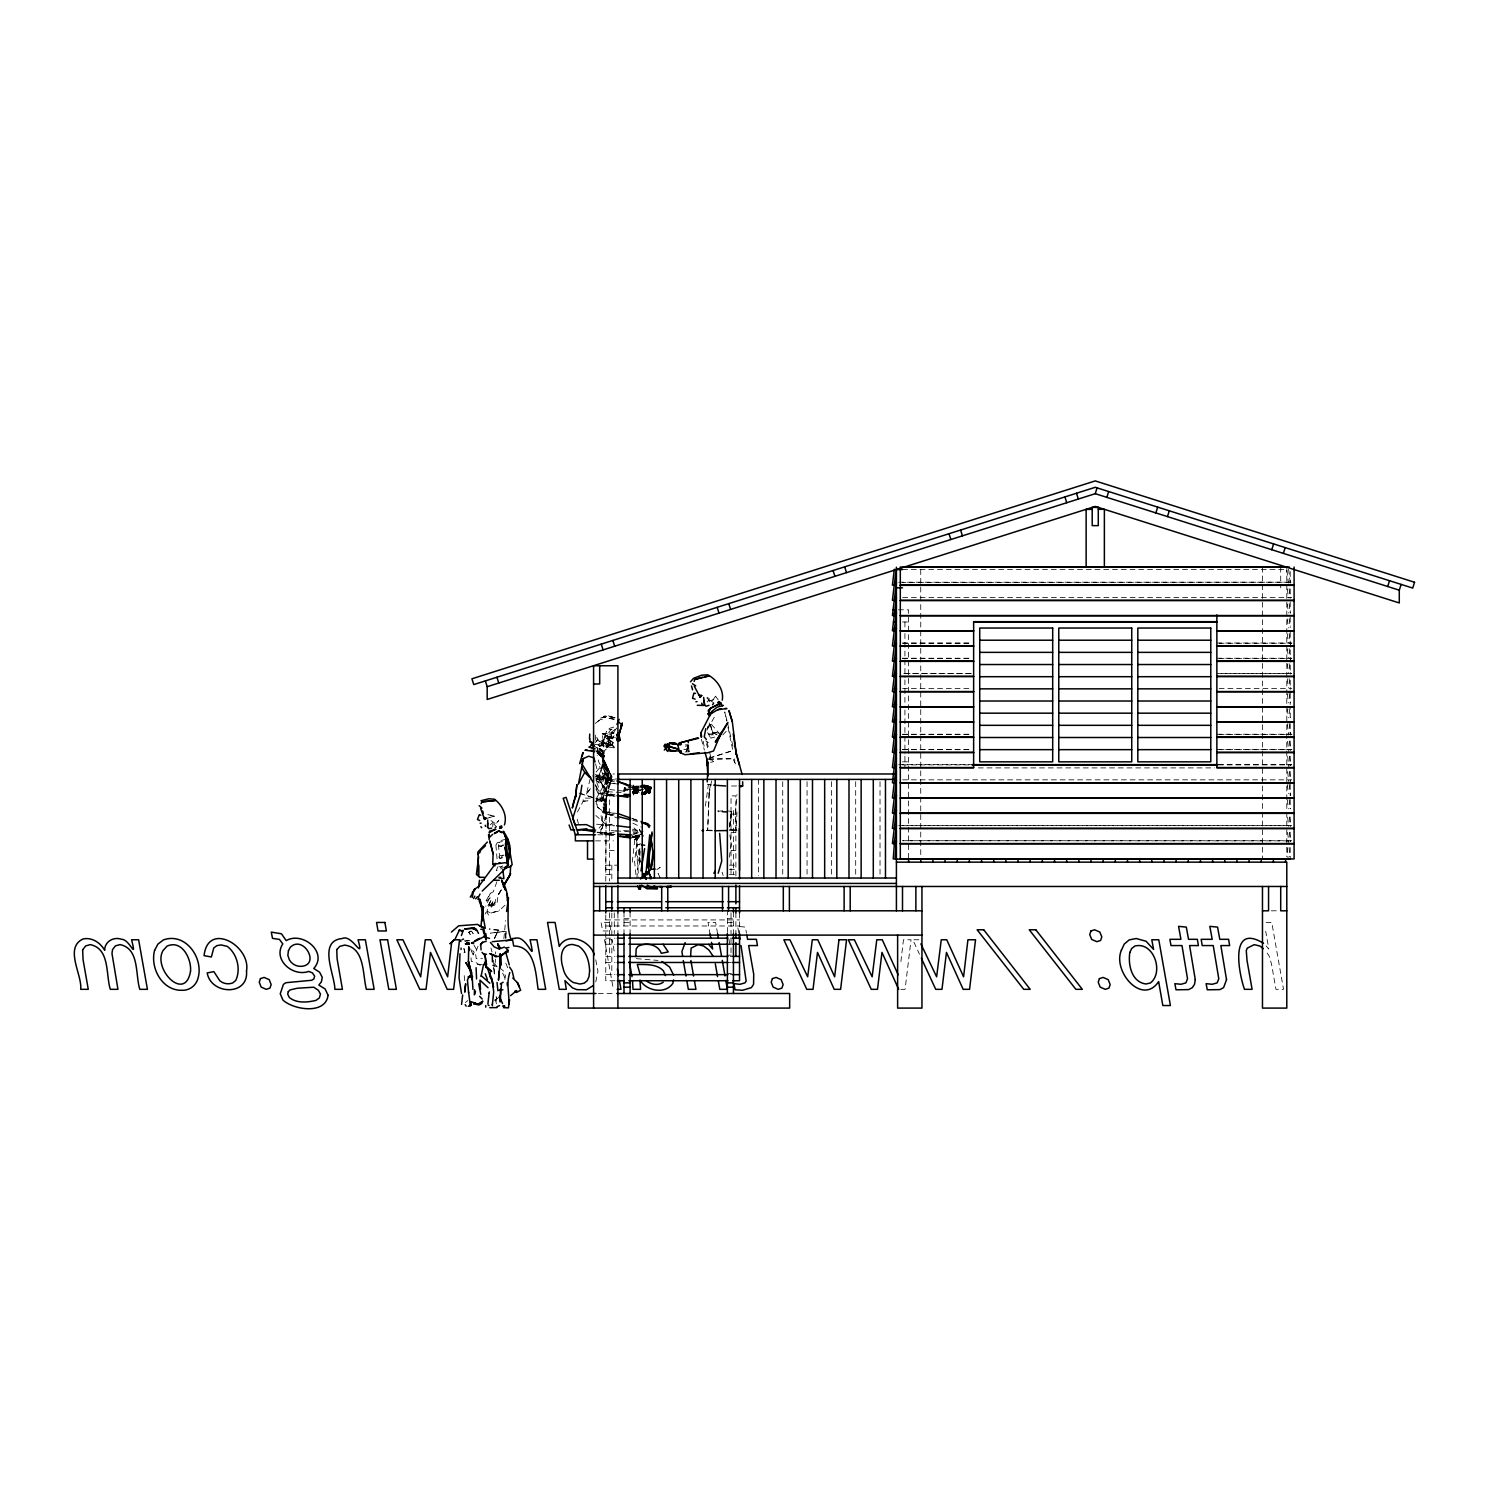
<?xml version="1.0" encoding="UTF-8"?>
<svg xmlns="http://www.w3.org/2000/svg" width="1489" height="1489" viewBox="0 0 1489 1489"><rect width="100%" height="100%" fill="white"/><g stroke="black" fill="none" stroke-linecap="round" stroke-linejoin="round"><path stroke-width="0.75" stroke-dasharray="5 3.75" d="M505.702 938.126L505.72 931.221L490.365 933.156L506.111 931.407L505.925 938.107M505.664 937.977L506.111 931.407M605.762 881.153L606.358 773.982L614.473 773.982M605.762 870.172L606.358 773.982M619.275 818.894L604.069 812.398L604.143 807.373L606.656 812.212L609.429 812.436L603.473 809.402L604.143 807.373L606.656 812.212L614.287 812.622M610.192 783.046L595.916 781.557L605.781 778.207L605.855 773.07L602.412 764.639L592.696 776.048M623.835 791.441L624.617 787.644L625.603 788.295M711.556 780.925L709.136 793.749L709.248 790.901L707.666 830.62L709.248 790.901L710.998 782.674M467.472 942.202L467.397 944.938L466.69 942.667M492.747 826.823L492.84 823.808M639.302 862.112L639.972 844.71L637.143 844.747L636.51 852.192L638.688 877.319M737.018 812.008L736.013 829.95L735.343 812.994L736.943 794.586M633.625 791.18L633.569 794.865L634.091 786.043L634.016 789.728L628.302 789.412M610.118 781.018L610.36 774.503L608.592 773.368L601.891 756.821L596.382 752.541L602.263 756.58L611.905 776.849L605.669 801.547L606.563 809.29L602.58 814.185L602.58 827.903L600.235 830.024L597.871 830.024M613.282 742.825L609.839 740.703L609.392 736.869L602.282 733.835L603.194 740.815L607.065 746.454L611.867 744.854L613.282 742.825L608.07 738.265L610.937 736.031L615.981 737.837M504.939 905.256L498.759 910.989L491.091 913.073L487.089 911.287L486.903 914.227L487.331 909.183M599.788 748.502L604.199 752.931L603.026 761.195L604.441 755.593L598.894 752.708L597.294 750.437L598.299 748.092L602.933 752.671L602.487 760.172L603.808 752.913L593.608 745.524M602.263 763.783L608.759 772.884L609.41 778.003L605.483 784.219L600.905 798.458L598.727 800.393L601.779 801.045L605.911 798.979L609.708 781.557L608.163 773.238L602.263 763.783L602.933 752.671M624.319 787.309L624.077 790.659L627.893 790.864M639.209 864.551L640.177 851.336M617.488 813.422L604.069 812.398L604.422 807.652L602.077 798.123L596.307 798.123L596.251 806.442L607.4 814.315M603.659 758.962L603.808 752.913L598.894 752.708L593.329 749.525M495.204 963.067L495.539 959.121M614.045 735.734L612.444 738.451L610.806 737.129L611.067 734.151L612.444 738.451L611.011 737.651L613.505 736.497L612.556 738.786L610.862 736.906L612.965 737.669L613.505 736.497L612.277 738.674M611.216 781.557L611.811 775.173M503.878 938.647L505.609 920.574M499.783 858.26L498.182 842.383L502.351 841.583M610.806 737.129L607.14 738.097L602.747 742.155L603.436 746.975L606.47 747.869L610.862 744.779L607.14 738.097L599.639 741.745L596.735 737.688L599.192 741.429L611.867 744.854L612.742 742.881M632.267 862.168L634.779 839.703L638.167 835.385L633.681 835.087M900.901 961.559L903.451 939.764L911.045 939.764L905.089 989.329L900.808 989.329M616.781 727.991L608.889 738.916L607.996 746.529L606.47 747.869L610.211 744.537L611.011 737.651L607.14 738.097L610.862 744.779M729.722 826.469L731.527 811.133L727.972 811.002M729.684 826.153L731.527 811.133L729.461 828.331M613.542 795.312L598.038 793.097L598.466 789.728M640.884 834.529L632.081 836.427L637.832 836.148L636.603 840.782L637.813 837.879L636.603 840.782L640.084 862.019M596.884 751.591L602.952 757.827L604.441 755.593L603.38 754.662L603.883 756.263L604.143 751.163L608.387 747.05L614.306 747.869M705.414 806.052L708.336 784.684L712.449 786.043M707.089 730.168L707.629 726.464M504.827 979.501L505.404 975.649L503.282 970.754L498.927 967.273L492.319 965.17M624.468 791.552L624.989 787.365L624.896 791.571M608.889 738.916L607.996 746.529L609.597 744.984M614.734 834.733L600.644 832.109L606.935 813.999L612.984 814.948M610.937 736.031L608.07 738.265L609.839 740.703L609.392 736.869M488.578 906.261L490.514 905.163L489.937 904.195L488.578 906.261L490.588 905.963L492.896 901.813L490.756 905.573L491.5 907.21L494.776 902.52L494.348 904.214L495.818 899.244M633.03 787.979L633.402 785.038L632.36 788.761M599.043 828.219L602.096 824.738L600.942 813.962L606.805 808.713L605.669 801.547L611.402 775.211L599.993 754.904M602.561 759.018L603.659 754.718L602.71 750.419M495.297 954.002L495.744 951.825M595.563 740.126L595.693 732.234M466.727 942.872L466.708 944.677L467.174 942.183M602.766 757.789L604.05 751.926L602.263 750.158L599.937 752.745L596.81 750.717M636.845 878.566L638.092 865.146M621.229 792.446L605.855 791.664C610.806 780.068 605.762 767.598 602.021 756.784M611.867 744.854L602.245 741.801L598.894 752.708L603.659 754.718L602.989 757.659L595.581 750.084M594.688 744.295L602.394 745.356L606.377 731.397L602.394 745.356L599.806 746.361L599.062 748.539M590.444 788.612L586.35 794.121L590.575 777.295M579.109 793.06L605.669 801.547L611.905 776.849L600.737 753.304L595.172 748.837M729.349 857.292L731.229 843.63L729.498 832.649M714.273 717.195L708.28 728.028M613.282 815.321L605.707 814.129L606.246 812.082L602.915 805.996L604.069 812.398M473.651 953.444L473.241 954.97L471.752 951.75M595.395 785.373L598.82 793.525L600.756 793.488L596.103 780.608L597.722 775.024L599.639 777.649L603.51 776.402L605.39 772.307L604.031 762.871L597.257 779.436L604.534 776.346L604.031 762.871L608.703 770.613L604.031 762.871M595.097 777.165L600.328 774.28L602.412 764.639L599.229 777.351L605.855 773.07L607.307 777.165M489.118 904.735L490.867 900.38M605.669 808.955L603.008 797.564L606.674 786.36M714.794 737.074L710.737 738.172L711.351 736.273L708.987 733.593M493.268 968.781L494.553 964.965M595.749 981.902L597.964 971.312L595.544 958.748M601.779 801.045L606.004 786.062L611.29 775.434L603.771 763.075L602.04 757.622L603.38 762.517L602.263 750.158L603.659 754.718L601.184 755.184L596.326 751.815M496.879 881.804L493.231 891.799L490.216 893.419L485.172 902.408L491.407 896.825L489.397 898.09L485.768 906.317M497.68 866.989L496.265 870.73L502.147 868.422M612.965 737.669L612.556 738.786L610.862 736.906M707.48 728.866L710.011 722.668L720.881 735.436M718.238 699.923L715.576 696.238L713.175 699.923L706.326 701.431M488.857 896.564L490.216 893.419M494.683 938.312L498.461 930.067L494.59 938.144M603.157 786.397L596.009 799.165M611.29 775.434L609.708 781.557L609.41 778.003L598.969 762.573L597.61 757.324M633.29 794.996L634.072 793.581M603.51 776.402L604.087 785.038L608.275 779.082L606.749 770.744M494.46 938.07L498.461 930.067L489.304 928.671M606.935 813.999L602.096 825.241L612.221 824.217M633.644 794.475L635.356 787.216L632.825 785.206M490.57 901.348L487.294 906.615L485.693 906.838M623.5 791.106L605.074 789.002L601.668 780.459L605.855 773.07L600.328 774.28M577.471 811.989L583.13 801.305L583.13 798.123L590.295 798.123M715.576 696.238L712.728 700.221L707.201 697.541M485.116 914.004L485.972 912.366M501.439 889.659L497.977 895.708L497.196 902.166L495.409 905.051L491.947 905.405L492.077 903.246L493.529 904.716L495.409 904.028M632.583 837.321L636.696 837.469L638.744 834.008M596.103 780.608L599.081 775.713L604.534 776.346M608.275 779.082L606.153 781.762L599.527 766.537M637.143 844.747L640.828 843.779M610.416 745.933L602.747 742.155L599.806 746.361L598.857 745.058M468.7 943.505L468.328 944.882L468.179 943.858M495.241 902.502L492.338 904.958L493.529 904.716M465.424 1002.506L467.788 1000.515M469.351 944.212L469.221 943.207M586.35 794.121L589.998 789.058M477.969 946.297L475.456 952.83L476.219 958.655L482.473 958.655M595.228 742.695L597.536 739.549M468.905 932.3L471.622 931.128L472.851 933.212L471.976 934.403L470.394 934.738L468.905 932.3L470.115 934.366L471.976 934.403M500.844 857.943L502.984 855.058M707.07 702.063L709.248 699.309M596.289 741.69L597.852 739.772M636.659 840.28L639.861 836.39M613.747 732.644L604.273 737.744L611.123 729.536L615.05 727.898M632.081 836.837L636.696 837.469L637.832 836.148M639.451 835.757L637.366 838.121L634.612 861.48L636.064 875.774M612.221 744.351L607.065 746.454L605.409 743.625L609.262 739.251M595.451 778.803L601.668 780.459L601.035 778.524L605.855 773.07M634.779 839.703L638.539 835.497L634.779 839.703L635.877 838.623M502.538 865.816L500.397 867.417M503.096 844.524L501.346 846.422L497.903 845.101M722.779 734.915L727.283 730.224M490.272 824.85L492.617 822.524M490.756 905.517L491.538 904.772L491.37 905.759M639.377 789.338L633.942 790.547L637.422 787.681L639.842 787.849M604.273 737.744L614.994 729.387M494.59 1000.608L499.262 997.09M602.245 741.801L598.336 744.705L607.065 746.454L602.245 741.801L608.387 747.05L606.358 744.891M595.935 789.021L598.038 793.097L599.416 792.111L614.938 794.735M636.696 837.469L639.488 835.515M502.761 857.645L500.211 858.557L497.81 855.821L503.971 855.207M656.817 869.632L660.185 867.398L657.096 868.999M632.155 835.422L640.102 831.03M468.532 932.356L470.989 931.072M686.243 751.387L688.272 748.558L687.136 744.816M595.172 801.585L603.008 797.564L605.669 801.547M467.639 944.603L468.867 944.454M632.099 787.141L639.265 785.578M634.537 790.51L638.8 790.938L637.981 792.39L634.537 790.51L638.204 789.04M491.091 913.073L499.746 910.002M464.847 943.858L468.495 942.5M630.964 837.953L638.167 835.385L630.74 837.395M601.184 755.184L602.747 754.662L599.937 752.745M466.038 943.393L469.705 942.146M709.285 758.292L733.909 750.27M708.987 758.124L732.849 750.512L727.135 723.282M609.615 737.371L612.016 738.116L616.334 736.776M637.162 793.414L632.043 791.664L637.124 793.711L634.575 791.887L644.551 788.798M632.285 787.886L638.074 786.099M633.942 790.547L639.321 788.891M465.629 943.579L468.812 942.611M613.822 727.06L607.196 729.07L611.123 729.536M465.424 944.566L469.817 943.877L465.573 944.361L469.24 944.733M485.023 818.931L494.329 816.177L487.387 814.464M503.84 845.603L498.033 846.478L495.911 845.156L497.345 842.532L501.793 842.848M639.19 792.39L634.575 791.887L640.735 790.138M489.248 817.61L494.329 816.177L487.815 814.613M634.575 791.887L643.657 789.319M465.071 941.402L469.147 940.657M729.908 811.877L731.881 811.356M632.918 836.892L637.236 835.85M595.805 776.644L600.309 775.62L595.6 774.541L605.074 789.002L596.065 779.938M716.674 732.365L712.058 733.426L716.47 734.431M501.067 840.429L507.712 838.921M710.625 762.312L713.622 761.679L711.481 759.762L709.248 750.81M632.304 791.459L641.387 789.747M498.834 866.654L502.928 867.212M583.669 801.119L585.307 800.896M633.756 787.439L642.969 786.155M633.365 787.569L642.187 786.453M624.152 789.505L630.722 788.667M632.918 788.407L643.844 787.011M1286.794 734.449L1288.599 734.245M1286.794 749.656L1288.599 749.432M1286.794 764.862L1288.599 764.639M1286.794 825.669L1288.599 825.446M612.016 738.116L602.282 733.835L615.478 732.495M602.282 733.835L613.933 733.221L609.634 733.128M498.852 930.29L489.285 929.545M633.849 789.71L640.102 789.114M583.13 801.305L587.82 800.859L587.82 798.123M464.363 940.843L470.933 940.248M1286.794 840.876L1288.599 840.727M708.596 759.222L730.243 758.757M467.137 943.933L468.737 943.821L465.573 944.361L468.104 944.435M685.089 751.964L688.83 751.759L688.774 748.148L688.532 744.891L684.661 744.835M635.617 786.285L640.121 786.062M601.388 799.202L605.911 798.979M614.864 780.106L602.71 776.997L605.781 778.207L602.784 778.356L614.417 781.948M718.126 811.151L722.649 810.947L717.586 810.947M633.681 788.351L638.148 788.165M736.981 830.266L731.248 830.453M708.559 759.036L734.654 758.757L734.803 762.61L732.96 758.757L736.701 766.444M706.549 830.359L715.092 830.062M706.549 830.508L713.399 830.359M729.387 830.024L736.236 829.876L729.573 830.006M711.779 830.378L705.116 830.527L708.522 830.564M615.013 717.791L604.72 715.855L595.209 723.542L600.272 719.522L603.175 719.783M726.8 811.97L718.275 811.803M727.656 811.97L718.629 811.803M902.502 569.58L1286.794 569.58L1288.432 583.018M898.723 582.218L1291.763 582.218L902.613 582.441M902.613 597.424L1291.763 597.424M898.444 609.801L908.569 609.801L908.569 859.116M902.502 621.974L908.569 621.974M902.595 643.025L971.368 643.025M1216.867 643.025L1291.819 643.025M902.595 643.248L971.368 643.248M1219.137 643.248L1291.819 643.248M902.595 658.231L971.368 658.231M1216.867 658.231L1291.819 658.231M902.595 658.454L971.368 658.454M1219.137 658.454L1291.819 658.454M1216.867 673.437L1291.819 673.437L1219.137 673.642M902.595 688.625L971.368 688.625M1219.137 688.625L1291.819 688.625M902.595 734.245L971.368 734.245M1216.867 734.245L1291.819 734.245M902.595 734.449L971.368 734.449M1219.137 734.449L1291.819 734.449M902.595 749.432L971.368 749.432M1216.867 749.432L1291.819 749.432M902.595 749.656L971.368 749.656M1219.137 749.656L1291.819 749.656M902.502 761.828L908.569 761.828M898.723 764.639L970.53 764.639M1218.393 764.639L1291.763 764.639M902.613 764.862L970.53 764.862M1218.393 764.862L1291.763 764.862M978.273 767.896L1214.54 767.896M606.358 778.97L618.531 778.97M902.613 779.845L1291.763 779.845M731.564 785.987L737.427 785.987M614.194 795.871L609.41 795.871L609.41 880.967M609.41 814.111L614.194 814.111M731.025 814.111L735.882 814.111M898.723 825.446L1291.763 825.446M902.613 825.669L1291.763 825.669M707.666 830.62L712.877 830.75M609.41 832.351L614.194 832.351M731.025 832.351L735.882 832.351M597.759 834.789L613.505 834.789M595.526 840.876L613.505 840.876M609.41 850.591L614.194 850.591M731.025 850.591L735.882 850.591M605.762 865.183L617.916 865.183M729.405 865.183L737.502 865.183M605.762 869.371L613.859 869.371M729.405 869.371L737.502 869.371M605.762 874.359L613.859 874.359M729.405 874.359L737.502 874.359M1271.308 910.803L1277.934 910.803M624.003 918.694L630.089 918.694M727.377 918.694L733.444 918.694M605.762 919.923L739.53 919.923M624.003 922.342L630.089 922.342M727.377 922.342L733.444 922.342M1266.078 922.454L1271.774 922.454L1283.518 989.329L1275.961 989.329L1271.476 963.886L1269.093 955.919L1266.078 951.508M605.762 925.99L739.53 925.99M605.762 938.163L614.976 938.163M730.299 938.163L734.915 938.163M918.881 939.764L912.794 939.764L919.476 954.207M605.762 944.231L614.976 944.231M727.377 944.231L731.434 944.231M727.377 955.175L731.434 955.175M605.762 956.403L614.976 956.403M730.299 956.403L734.915 956.403M636.287 958.655L658.008 960.424M605.762 962.471L614.976 962.471M727.377 962.471L731.434 962.471M477.224 964.463L483.478 964.463M727.377 973.434L731.434 973.434M605.762 974.644L614.976 974.644M730.299 974.644L737.223 974.644M614.976 980.73L605.762 980.73L605.762 913.073M598.299 993.498L614.436 993.498M624.282 790.305L627.874 790.324M596.475 824.199L613.989 826.116M623.575 830.657L638.037 830.992M718.926 732.942L714.608 732.849L712.728 735.398L708.932 734.189M598.82 793.525L604.404 795.294L617.972 795.871M632.416 792.539L638.688 792.837M632.434 793.283L638.967 793.618M628.135 787.532L633.867 787.849M632.62 792.799L639.526 793.209M605.781 778.207L602.766 778.021L602.915 781.353M607.14 738.097L612.444 738.451L611.011 737.651M597.536 832.128L613.505 833.747M615.869 830.843L638.744 832.519M596.977 798.123L596.977 800.84L601.147 801.175M604.404 795.294L615.106 796.224M599.602 801.008L602.077 801.268M598.038 793.097L613.691 794.903M607.903 779.827L614.026 780.552L607.921 779.119M614.473 825.446L605.781 824.385L595.842 815.507M611.29 830.508L617.823 831.309M633.048 833.189L637.404 833.728M604.869 834.026L613.487 835.143M613.561 835.645L598.355 833.096M613.133 834.436L604.441 833.04L615.162 834.491M604.441 833.04L613.654 834.305M598.094 745.189L607.065 746.454M597.052 832.351L605.911 833.728M600.644 832.109L601.035 829.708M464.01 952.271L464.959 952.42L464.028 948.177M609.541 782.916L614.845 783.884M618.419 784.219L608.07 782.339L604.087 785.038L605.986 780.459L605.39 772.307M707.219 784.2L711.444 785.001M632.453 829.224L643.08 831.588M496.693 999.845L495.018 999.528L496.637 1001.073M624.524 788.705L628.004 789.542M632.788 820.327L639.284 821.984M613.896 719.41L603.603 717.084L600.663 718.052L601.109 721.7M600.514 798.383L603.361 799.277M580.114 793.507L603.157 801.008L606.805 808.713M631.82 818.392L640.586 821.258M614.25 719.206L603.603 717.084L610.862 716.19L614.827 717.94M632.732 818.82L639.246 821.128M632.881 823.156L641.182 827.121M604.143 751.163L597.703 747.813L601.835 749.991L603.659 754.718M717.177 734.933L712.058 732.123L710.011 722.668L713.119 735.119L709.881 733.016M608.629 715.781L614.343 719.187M472.218 932.896L473.502 933.733M480.296 965.375L474.47 961.615L471.362 961.503L470.915 957.092M606.135 811.207L603.473 809.402L606.656 812.212M705.767 740.889L708.355 742.657M490.979 820.607L495.707 823.808L498.815 820.42L496.135 823.585L493.343 823.566L496.488 826.73M601.035 778.524L595.6 774.541L601.668 780.459M710.16 700.295L713.994 703.124M614.138 747.162L610.099 744.128L611.048 741.838L608.07 738.265M600.588 756.077L596.419 752.41L597.219 755.686M605.707 814.129L597.219 806.629L596.977 800.84M706.81 697.987L709.676 700.63L710.011 703.757M472.516 950.578L474.153 952.141L473.241 954.97L470.673 948.865M634.016 827.865L637.888 831.886M494.441 963.662L497.177 966.808M1266.097 945.943L1268.796 948.996L1265.706 931.295M603.194 740.815L605.409 743.625M611.756 743.886L614.324 747.273M495.297 1000.031L496.544 1003.791M707.629 732.644L710.737 738.172M473.986 945.124L476.722 949.982M595.321 784.573L599.416 792.111M641.182 832.574L639.414 829.187L640.475 834.584M601.91 756.84L607.326 767.393M598.597 751.796L600.048 754.718M600.737 753.304L606.935 765.942M597.722 775.024L605.855 791.664M502.649 973.117L506.297 980.674M496.898 998.598L496.079 996.755L496.619 998.095M505.795 963.122L508.382 969.376M713.287 733.519L709.155 722.947M487.517 912.776L488.448 915.084M597.145 747.534L598.894 752.708M463.712 948.661L464.959 952.42M722.128 872.219L723.151 875.495M603.008 797.564L606.563 809.29M701.375 739.233L704.409 750.121M595.581 763.913L597.778 771.953M577.192 819.211L578.383 823.566M706.493 743.644L707.61 747.869M709.881 756.3L711.016 760.507M490.923 947.99L491.984 951.955M706.996 741.838L708.69 748.558M727.041 721.011L724.752 711.928L726.669 721.011M727.581 723.263L731.267 739.028M731.788 741.261L733.37 748.018M637.497 856.101L638.781 862.429M738.805 932.84L737.632 926.344L745.375 927.107L746.492 933.212M614.138 951.024L612.128 939.764L604.515 939.764L613.338 989.329M703.236 741.336L704.725 749.767M717.568 933.603L715.613 922.454L708.019 922.454L709.937 933.51M728.959 939.317L730.019 945.571M602.747 742.155L603.436 746.975M602.412 754.644L602.561 755.928M1288.599 569.207L1290.237 582.795M1289.139 588.713L1290.237 597.778M1287.334 588.937L1288.432 598.001M1289.139 603.696L1290.237 612.761M1289.139 618.679L1290.237 627.744M1287.334 603.92L1288.432 612.984M1287.334 618.903L1288.432 627.967M1289.139 633.663L1290.777 647.25M1287.334 633.886L1288.432 642.95M1289.139 648.646L1290.777 662.233M1287.334 648.869L1288.432 657.915M1289.139 663.629L1290.237 672.693M1287.334 663.852L1288.432 672.898M1289.139 678.612L1290.237 687.676M1287.334 678.835L1288.432 687.881M1289.139 693.595L1290.237 702.659M1287.334 693.818L1288.432 702.864M1289.139 708.578L1290.237 717.642L1290.2 708.355M1287.334 708.801L1288.432 717.847M1289.139 723.561L1290.516 734.877M1287.334 723.784L1288.692 735.101M1289.418 741.038L1290.516 750.084M1287.613 741.243L1288.971 752.559M1289.418 756.226L1290.516 765.29M1287.613 756.449L1288.971 767.766M1289.418 771.432L1290.777 782.749M1287.613 771.656L1288.971 782.972M1289.139 784.368L1290.516 795.684M1287.334 784.591L1288.432 793.637M1289.139 799.574L1290.237 808.62M1287.334 799.798L1288.432 808.843M1289.418 817.033L1290.516 826.097M1287.613 817.256L1288.692 826.321M1289.418 832.239L1290.516 841.285M1287.613 832.463L1288.971 843.779M688.551 747.199L689.053 751.889L688.644 746.231M639.116 849.512L640.251 862.057M464.233 975.611L464.829 982.572M495.911 845.156L497.065 858.93M493.455 960.331L494.534 975.314M1289.102 847.557L1289.772 856.659M1287.296 847.688L1288.115 859.06M493.976 968.408L494.255 975.034M1290.2 571.553L1290.2 583.092M1290.2 589.011L1290.2 598.28M1290.2 601.947L1290.2 613.263M1290.2 617.153L1290.2 626.422M1290.2 632.36L1290.2 643.899M1290.2 649.818L1290.2 659.087M1290.2 665.025L1290.2 674.294M1290.2 680.231L1290.2 689.5M1290.2 693.167L1290.2 704.483M1290.2 723.561L1290.2 735.101M1290.2 741.038L1290.2 750.307M1290.2 756.226L1290.2 765.514M1290.2 771.432L1290.2 780.701M1290.2 784.368L1290.2 795.684M1290.2 799.574L1290.2 808.843M1290.2 817.033L1290.2 826.321M1290.2 832.239L1290.2 841.508M1290.2 847.557L1290.2 859.06M1286.794 567.235L1286.794 856.789M1280.708 567.235L1280.708 587.82M1262.467 567.235L1262.467 859.116M920.742 569.58L920.742 859.116M904.921 621.974L904.921 631.224M904.921 633.551L904.921 677.551M904.921 679.877L904.921 707.666M904.921 709.992L904.921 754.011M904.921 756.319L904.921 767.896M880.018 781.688L880.018 875.718M855.691 781.688L855.691 875.718M831.383 781.688L831.383 875.718M807.057 781.688L807.057 875.718M782.73 781.688L782.73 875.718M758.404 779.398L758.404 875.718M739.53 913.073L739.53 933.603M735.882 875.904L735.882 795.871L731.025 795.871L731.025 875.904M735.882 912.85L735.882 933.566M733.444 810.463L733.444 874.304M733.444 912.124L733.444 933.603M731.025 912.85L731.025 956.403M727.377 909.947L727.377 933.603M630.089 912.124L630.089 933.566M624.003 912.124L624.003 933.566M617.916 913.073L617.916 933.603M614.268 912.85L614.268 933.566M611.83 865.183L611.83 881.153M611.83 913.073L611.83 974.644M609.41 912.85L609.41 956.403M633.03 787.867L634.649 793.265L634.761 787.216L633.756 786.546L633.03 787.867M688.7 747.031L686.801 750.661L687.881 744.928L688.7 747.031M687.657 747.422L685.964 749.674L683.916 749.395L684.661 746.398L687.192 745.859L687.657 747.422M492.543 902.427L490.588 905.963L492.543 902.427M500.862 890.348L497.587 895.969L501.011 890.273M971.368 673.437L902.595 673.437L971.368 673.642M1291.763 840.727L902.613 840.727L1291.763 840.876M609.429 922.454L601.091 922.454L602.598 930.96L610.937 930.96L609.429 922.454M660.13 877.71L658.082 873.485L659.943 877.71"/><path stroke-width="1.5" d="M492.375 1004.814L493.697 992.065L492.71 982.87M510.708 865.537L510.113 875.104L503.282 886.476M617.916 870.172L618.121 835.552M618.289 815.451L618.419 794.921M618.493 783.53L618.493 778.542M499.95 954.17L499.82 967.366L500.676 954.747M461.069 949.498L461.087 948.084M478.732 865.183L478.565 875.681L478.099 851.727L487.368 842.029M681.05 751.219L681.217 753.211L681.106 751.964M491.612 828.2L488.783 828.647L487.573 827.214L487.741 820.067M474.34 994.838L474.47 989.701M643.118 874.285L648.757 871.884L649.353 850.554L652.033 831.96M495.093 865.779L492.729 864.42L493.101 853.718L489.844 841.173L493.101 853.718M644.383 788.184L648.05 787.923L648.906 789.598L644.141 793.469L645.891 793.116L645.184 791.832L645.891 793.116L642.671 792.781M618.326 733.091L619.461 733.091C611.551 746.827 625.026 738.209 617.581 740.591M482.417 920.853L482.994 907.024L483.255 912.385L479.923 899.263L485.284 928.28M487.573 827.214L487.778 822.97M499.318 970.996L498.461 980.171L499.839 965.133M589.495 739.047L589.737 734.058M459.989 953.76L459.04 977.752L461.516 993.498M482.25 920.053L482.994 907.024L481.021 925.618M671.204 750.717L669.026 749.488M646.189 787.327L642.466 785.727M650.153 878.678L650.879 877.04L651.028 878.864M681.106 752.615L681.199 751.219M589.886 747.497L591.617 744.128L593.608 745.524L592.38 748.632M501.477 984.024L500.658 994.503L499.262 997.09M640.456 889.082L640.735 885.583C639.916 890.496 637.683 890.273 640.735 885.583M647.827 867.808L652.014 833.561M489.043 993.628L487.908 1003.921M645.984 873.243L649.725 834.771M894.219 646.152L892.414 645.947L894.219 630.964L892.414 630.74L894.945 609.801L893.102 609.801M894.238 676.509L892.414 676.341L896.415 643.248L894.61 643.025L892.414 661.135L894.219 661.358M894.591 749.581L896.415 749.656L892.414 782.749L894.219 782.972M647.827 874.397L644.365 875.513L651.121 869.241L652.927 851.931L650.358 836.334M894.591 658.361L896.415 658.454L894.554 673.828M894.535 689.221L894.666 688.141M451.707 941.941L447.631 976.821L430.786 939.764L425.296 939.764L420.661 976.821L402.905 939.764L396.837 939.764L419.768 989.329L426.022 989.329L430.489 952.402L447.203 989.329L453.605 989.329L459.561 939.764L453.866 939.764M894.275 736.999L894.107 738.414M896.397 795.349L894.61 795.052L896.415 780.068L894.61 779.845L892.414 797.955L894.219 798.178L892.414 813.162L894.219 813.366M894.219 615.757L892.414 615.534L894.219 600.551L892.414 600.328L896.415 567.235L896.415 910.803M894.219 600.551L896.415 582.441L894.61 582.218M894.219 630.964L894.535 628.432M894.554 628.19L896.415 628.042L894.61 643.025M894.256 676.248L894.61 673.437L896.415 673.642L892.414 706.735L894.219 706.959M894.424 705.246L894.759 702.566M894.368 736.236L894.219 737.371L892.414 737.148L894.61 719.038L896.415 719.261L892.414 752.354L894.219 752.559L892.414 767.542L894.219 767.766M894.386 720.75L896.415 704.055L894.591 703.943M894.535 734.71L896.415 734.449L894.219 752.559M894.219 798.178L894.61 795.052M894.219 828.573L894.61 825.446L896.415 825.669L894.219 843.779L892.414 843.556L894.219 828.573L892.414 828.349L896.415 795.256M894.331 569.282L892.414 585.14L894.219 585.345M894.386 614.343L896.415 597.647L894.61 597.424M894.386 629.531L896.415 612.854L894.61 612.63M894.424 674.852L892.414 691.547L894.219 691.752M894.61 779.845L896.415 764.862L894.61 764.639M894.573 825.706L896.415 810.463L894.666 809.755M478.62 856.882L476.406 874.452L479.905 877.486M501.663 880.278L505.311 889.938L501.551 880.278C513.947 898.388 503.524 920.072 511.248 939.913L506.037 940.899M581.548 767.3L584.786 772.344L578.402 784.163L583.446 758.497L588.713 756.207L593.906 757.882L595.023 761.903M478.453 887.928L479.477 880.297M481.003 976.468L483.59 964.276M509.834 972.559C505.553 984.471 510.336 996.197 508.456 1007.848L503.691 1007.699L503.208 1005.652L504.92 1006.21L503.096 1006.117M709.862 714.124L708.392 710.197M708.578 714.459L710.141 708.466L708.261 711.184M473.539 1003.995L477.318 1004.554L482.641 1001.297L480.761 1003.53L477.653 1004.033M506.576 911.51L508.549 897.867M581.883 785.224L580.691 793.339L572.725 818.466L575.015 824.869L586.424 824.627L594.055 828.219M593.85 745.84L592.659 743.309C590.389 745.338 596.233 746.734 592.306 745.04M616.986 739.326L620.243 739.772L618.4 732.811M508.903 947.451L505.385 947.972M644.756 794.437L648.124 789.635M507.302 900.826L507.172 893.623M646.58 888.002L657.394 888.635L657.375 887.388L653.95 885.936M666.569 887.5L671.316 886.234L666.811 886.495M640.977 870.879L644.607 848.656M722.239 700.184C724.25 689.928 716.637 679.338 707.759 674.852L701.728 675.168L693.576 678.314L690.487 681.794M655.104 869.073L651.121 869.241L654.099 851.336M621.211 725.404L620.708 727.563L622.086 724.715L618.921 734.505L622.328 722.947M705.767 728.642L704.26 736.813L706.344 739.437M500.397 989.236L500.527 1000.682L499.578 997.295M673.586 979.911L672.879 983.317C665.248 994.689 646.468 991.06 639.991 980.134L640.568 989.329L633.011 989.329L632.509 980.972M695.512 693.371L694.116 693.297M507.06 861.219L509.312 851.634L508.624 844.524L503.208 831.216C509.927 840.224 512.961 852.099 507.246 862.503M474.675 994.41L475.475 991.227M693.818 693.297L692.534 698.285L695.14 699.104M707.219 781.911L708.261 762.07M582.106 756.282L583.148 752.541M462.13 930.383L461.516 931.221L459.505 929.843L455.001 939.317L449.808 943.728M582.832 752.783L579.668 763.615L583.446 758.497L582.292 761.884M679.542 742.992L697.801 737.818M504.417 824.98C507.563 815.637 502.109 804.693 494.422 799.221L488.857 798.774L480.966 800.71M1401.112 584.395L1399.288 590.184L1399.288 602.952L1095.253 506.428L487.182 699.476L487.182 686.708L1095.253 493.678L1097.095 487.871M1106.848 497.363L1108.672 491.556M1155.873 512.923L1157.697 507.116M1167.45 516.59L1169.293 510.801M1271.774 549.72L1273.616 543.913M1283.369 553.387L1285.212 547.598M1387.692 586.517L1389.535 580.71M669.231 748.409L666.607 745.635M694.116 681.385L694.767 679.431L708.838 676.062L704.725 676.713M480.798 815.19L479.532 814.93M461.385 935.557L463.265 930.346L461.906 931.332M485.991 818.634L483.906 817.256L484.465 819.49L486.233 817.964L484.744 819.434L482.957 815.116M646.245 786.415L640.698 786.899L648.459 786.788L649.651 789.673L650.842 787.29L643.937 785.447L645.426 789.226L648.906 789.598L644.886 791.962L646.431 792.148M489.472 831.811L489.137 832.705L494.59 829.764M478.583 898.09L478.062 899.449L478.769 898.667M642.95 792.669L646.319 792.036L646.542 789.542M640.475 878.994L644.29 875.029L646.338 879.255M485.749 1005.633L485.712 1007.141M461.553 1004.442L462.67 994.968M479.253 814.892L477.429 819.453L479.719 820.551M460.752 940.136L460.864 941.532M646.952 790.566L650.042 792.539L650.004 790.417L647.696 788.463L649.762 791.459L648.888 793.004L646.952 790.566L649.762 791.459L648.888 793.004M479.551 853.104L480.873 849.94L485.47 845.771M482.641 1001.297L481.729 1003.512L478.658 1005.075L476.071 1003.474M616.893 724.436L619.182 719.392M470.263 897.123L475.196 889.007L472.199 892.618M718.703 738.302L727.879 722.556L715.297 742.118L721.085 732.997L713.529 750.977L708.057 752.708L684.977 754.718L679.747 752.41L677.718 744.779L679.412 742.937L698.62 738.265M643.006 786.732L643.639 785.354L648.329 786.006M472.181 897.532L472.999 893.754M481.077 803.669L481.915 801.901L495.26 800.486L481.915 801.901M663.926 746.38L664.894 744.37L668.449 744.332M719.28 705.563L720.583 702.566M710.16 714.776L700.798 732.979L701.189 737.148M473.595 898.556L474.805 896.173M478.49 897.011L480.035 894.033M650.842 787.29L650.414 789.654L649.148 787.7L645.165 787.402M495.744 863.285L478.788 886.327L473.986 889.678M646.505 793.228L648.311 789.989M503.747 885.62L510.653 873.54L504.12 884.745M713.845 873.224L715.223 870.916M488.708 993.2L489.472 991.99M617.023 736.162L620.187 731.155M666.793 746.92L668.058 745.97L677.644 748.986L668.803 746.473L669.119 750.251M685.182 942.593L681.925 951.508L682.595 956.031M480.37 944.957L481.933 942.686L486.289 941.178M712.338 712.114L709.49 715.986L708.019 713.789L709.062 712.877M718.201 873.224L721.737 861.014L719.652 833.356M712.561 704.744L713.492 703.478M701.728 695.493L700.072 697.317L701.728 695.493L699.141 695.084L700.351 697.224L697.801 692.999M470.338 1005.484L468.588 992.009M482.604 942.165L480.742 944.435L481.077 949.889M664.317 750.065L666.309 747.701M475.642 898.798L477.411 896.75M711.649 711.556L717.102 707.182L723.393 705.414M708.019 713.789L709.676 712.877M494.962 828.07L495.986 826.991M450.478 943.523L453.159 940.787M648.05 787.923L646.803 789.114L648.906 789.598L645.184 791.832M649.651 792.986L650.004 790.417M451.39 932.095L458.668 925.823L477.392 924.408L483.627 927.666L485.954 939.578M492.617 834.417L489.36 837.432L489.174 834.398M482.25 891.055L507.246 866.728L504.101 867.64M644.16 793.86L645.184 794.084M593.292 985.569L586.443 989.757L576.969 989.664L572.427 987.858L564.927 980.562L566.285 989.329L559.268 989.329L547.524 922.454L555.081 922.454L559.268 946.408C567.774 931.183 590.184 940.639 594.316 954.821M483.646 953.872L486.475 954.281M508.289 950.131L500.788 955.938L495.446 956.794M506.334 951.657L500.788 955.938L503.915 953.798M488.355 835.087L489.23 834.436L489.099 839.647M646.282 791.366L648.236 791.05M718.163 702.715L719.578 701.747L717.661 702.436M510.615 995.62L516.739 990.52M505.776 866.747L508.419 865.258L506.092 840.354L506.39 847.297M494.404 833.505L498.759 830.806L502.091 832.649L498.871 831.011L494.404 833.505L497.177 831.886M712.338 712.933L717.717 709.732L726.911 708.522L724.864 708.466M471.92 943.133L473.651 943.486L471.529 943.151L483.646 936.879L489.472 938.386M500.285 983.913L503.133 982.256M663.201 982.256C658.157 985.997 650.749 984.434 646.17 980.711M718.368 703.981L720.713 702.622L722.277 705.86M675.429 743.662L669.306 743.048L675.969 743.234M489.043 1005.466L488.169 1005.168M500.36 826.86L501.774 826.116L499.932 826.525M474.73 940.974L479.923 938.386L476.312 940.006M650.358 789.338L648.459 786.788L650.358 789.338L647.622 787.774M462.186 939.671L463.563 939.038M740.74 786.825L742.676 785.987L742.676 781.799M497.065 1006.638L499.485 1005.633M498.461 863.285L499.876 862.708M460.25 930.346L458.984 930.309M646.375 792.334L643.416 792.669M504.417 947.116L499.02 948.958L494.199 946.892L490.421 942.463M655.588 887.965L657.375 887.388L654.025 886.941M643.322 793.823L644.774 793.358L641.964 792.651M468.272 1006.322L470.952 1004.721L469.873 1005.931M499.801 828.126L502.091 827.288M665.509 745.635L669.324 744.444L669.547 746.082M717.717 709.732L721.365 708.634M708.987 705.339L706.028 706.214L704.539 704.911L703.664 697.448M694.767 679.431L702.734 677.253M489.546 831.104L495.949 829.392M499.541 828.424L501.309 827.958M641.498 794.028L645.258 793.06M471.082 976.319L468.011 977.045L471.38 976.319L469.24 976.449L469.947 975.481L467.434 979.911L468.607 992.698M504.548 868.31L510.206 866.691L512.179 864.7L507.712 838.921L508.68 846.571M648.757 871.884L645.668 872.275M504.715 952.625L508.196 951.955L506.818 949.089M679.747 752.41L681.013 752.206M492.729 864.42L505.143 862.689L507.563 863.285L508.419 865.258M690.412 753.974L699.104 752.727M704.148 705.432L697.28 705.302M498.964 990.278L502.91 989.757M695.921 701.766L697.057 701.635M1288.971 692.422L1290.777 692.199M586.945 828.74L577.471 829.82L595.656 830.062M497.065 1007.588L489.695 1007.681M511.248 939.913L492.208 941.699M480.798 929.322L482.808 929.136L483.944 933.864M667.519 887.407L671.185 887.09M629.903 795.964L618.047 795.74M675.559 750.772L667.891 750.121M657.394 888.635L647.026 888.821L641.591 885.173M1288.115 859.06L1289.939 858.93M585.158 750.214L594.539 751.442M703.497 830.546L701.989 830.62L703.348 830.583M669.92 751.256L680.585 750.735M670.757 743.327L673.903 743.179M585.27 750.251L587.262 750.158M642.187 786.453L644.439 786.341M574.717 829.931L570.92 829.95L569.077 824.999M715.036 830.75L726.855 830.546M1092.2 509.35L1086.132 509.35L1086.132 567.272M1098.286 509.312L1104.373 509.312L1104.373 567.272M1289.455 567.03L900.305 567.03L900.305 859.06L1294.09 858.93L1294.09 567.03M904.94 567.235L1285.565 567.235M896.415 569.58L902.502 569.58M900.305 585.14L1294.09 585.14M900.305 585.345L1294.09 585.345M896.415 587.82L902.502 587.82M900.305 600.328L1294.09 600.328M900.305 600.551L1294.09 600.551M900.305 615.534L1294.09 615.534M900.305 615.757L1294.09 615.757M1216.867 621.676L973.638 621.676L973.638 767.766L900.305 767.766M893.474 621.974L895.317 621.974M973.638 621.862L1216.867 621.974M900.305 630.74L973.638 630.74M1216.867 630.74L1294.09 630.74M900.305 630.964L973.638 630.964M1216.867 630.964L1294.09 630.964M979.725 640.214L1052.686 640.214M1058.772 640.214L1131.733 640.214M1137.819 640.214L1210.78 640.214M900.305 645.947L973.638 645.947M1216.867 645.947L1294.09 645.947M900.305 646.152L973.638 646.152M1216.867 646.152L1294.09 646.152M979.725 652.368L1052.686 652.368M1058.772 652.368L1131.733 652.368M1137.819 652.368L1210.78 652.368M900.305 661.135L973.638 661.135M1216.867 661.135L1294.09 661.135M900.305 661.358L973.638 661.358M1216.867 661.358L1294.09 661.358M979.725 664.522L1052.686 664.522M1058.772 664.522L1131.733 664.522M1137.819 664.522L1210.78 664.522M900.305 676.341L973.638 676.341M1216.867 676.341L1294.09 676.341M900.305 676.564L973.638 676.564M1216.867 676.564L1294.09 676.564M979.725 676.695L1052.686 676.695M1058.772 676.695L1131.733 676.695M1137.819 676.695L1210.78 676.695M593.59 683.991L599.676 683.991L599.676 665.751M979.725 688.849L1052.686 688.849M1058.772 688.849L1131.733 688.849M1137.819 688.849L1210.78 688.849M900.305 691.547L973.638 691.547M1216.867 691.547L1294.09 691.547M900.305 691.752L973.638 691.752M1216.867 691.752L1294.09 691.752M979.725 701.021L1052.686 701.021M1058.772 701.021L1131.733 701.021M1137.819 701.021L1210.78 701.021M900.305 706.735L973.638 706.735M1216.867 706.735L1294.09 706.735M900.305 706.959L973.638 706.959M1216.867 706.959L1294.09 706.959M979.725 713.175L1052.686 713.175M1058.772 713.175L1131.733 713.175M1137.819 713.175L1210.78 713.175M900.305 721.942L973.638 721.942M1216.867 721.942L1294.09 721.942M900.305 722.165L973.638 722.165M1216.867 722.165L1294.09 722.165M979.725 725.329L1052.686 725.329M1058.772 725.329L1131.733 725.329M1137.819 725.329L1210.78 725.329M900.305 737.148L973.638 737.148M1216.867 737.148L1294.09 737.148M900.305 737.371L973.638 737.371M1216.867 737.371L1294.09 737.371M979.725 737.502L1052.686 737.502M1058.772 737.502L1131.733 737.502M1137.819 737.502L1210.78 737.502M979.725 749.656L1052.686 749.656M1058.772 749.656L1131.733 749.656M1137.819 749.656L1210.78 749.656M900.305 752.354L973.638 752.354M1216.867 752.354L1294.09 752.354M900.305 752.559L973.638 752.559M1216.867 752.559L1294.09 752.559M972.112 764.639L1217.648 764.639M972.112 764.862L1217.648 764.862M900.305 767.542L973.638 767.542M1216.867 767.542L1294.09 767.542M1294.09 767.766L1216.867 767.766L1216.867 614.883M617.916 773.982L896.415 773.982M617.916 779.398L896.415 779.398M900.305 782.749L1294.09 782.749M900.305 782.972L1294.09 782.972M739.382 785.987L742.676 785.987M900.305 797.955L1294.09 797.955M900.305 798.178L1294.09 798.178M900.305 813.162L1294.09 813.162M900.305 813.366L1294.09 813.366M900.305 828.349L1294.09 828.349M900.305 828.573L1294.09 828.573M595.526 834.789L575.35 834.789L563.196 798.309L566.081 797.341L578.235 833.821L575.35 834.789L575.35 840.876L593.59 840.876M900.305 843.556L1294.09 843.556M900.305 843.779L1294.09 843.779M593.59 859.116L587.522 859.116L587.522 840.876M896.415 859.116L1286.794 859.116M896.415 862.15L1286.794 862.15L1286.794 1008.09L1262.467 1008.09L1262.467 886.476M479.477 877.3L484.26 877.3M499.262 877.3L500.732 877.3M617.916 878.026L896.415 878.026M481.543 880.278L484.26 880.278M493.752 880.278L499.262 880.278M593.59 883.424L896.415 883.424M593.59 886.476L1286.794 886.476M605.762 901.683L612.686 901.683M617.284 901.683L661.116 901.683M665.732 901.683L723.393 901.683M728.009 901.683L739.53 901.683M605.762 907.75L612.686 907.75M617.284 907.75L661.116 907.75M665.732 907.75L723.393 907.75M727.377 907.75L739.53 907.75M593.59 910.803L921.952 910.803M1262.467 910.803L1268.554 910.803L1268.554 886.476M1286.794 910.803L1280.708 910.803L1280.708 886.476M593.59 935.111L921.952 935.111M617.284 938.163L624.207 938.163M628.823 938.163L728.009 938.163M732.607 938.163L739.53 938.163M617.284 944.231L624.207 944.231M628.823 944.231L728.009 944.231M732.607 944.231L739.53 944.231M617.284 956.403L624.207 956.403M628.823 956.403L728.009 956.403M732.607 956.403L739.53 956.403M617.284 962.471L624.207 962.471M628.823 962.471L728.009 962.471M732.607 962.471L739.53 962.471M617.284 974.644L624.207 974.644M628.823 974.644L728.009 974.644M732.607 974.644L739.53 974.644M617.284 980.73L624.207 980.73M628.823 980.73L728.009 980.73M732.607 980.73L739.53 980.73L739.53 933.603M624.003 982.889L630.089 982.889M727.377 982.889L733.444 982.889M624.003 987.188L630.089 987.188M727.377 987.188L733.444 987.188M617.135 989.329L620.95 989.329L619.331 980.32M595.991 993.498L568.314 993.498L568.314 1008.09L789.654 1008.09L789.654 993.498L616.744 993.498M480.091 823.175L481.133 823.175M485.619 967.031L491.631 971.517L487.201 967.031L490.793 978.422L489.825 972.485M725.683 785.987L713.752 785.187M624.021 794.344L629.754 794.642M617.991 834.045L631.448 834.938M501.905 878.454L503.896 878.622L502.854 869.446M656.277 887.686L650.656 887.202L647.268 885.117M641.536 844.896L644.663 845.249M625.752 836.018L630.163 836.52M498.983 877.914L501.03 878.287M894.61 688.625L896.415 688.849L892.414 721.942L894.219 722.165M640.921 785.783L644.216 786.173M616.651 825.725L629.679 827.326M619.964 835.999L628.581 837.116M595.246 831.83L583.148 829.857L584.433 830.08M617.916 836.222L630.964 837.953M669.715 743.383L680.641 744.928M617.265 739.233L620.206 739.735M588.862 747.069L595.172 748.837M620.224 795.982L627.949 797.36M669.603 742.974L673.047 743.644M626.776 784.722L630.964 785.671M617.6 816.437L630.61 819.769M641.443 822.542L650.042 825.744M618.196 781.762L626.534 784.182M592.324 742.453L589.923 741.708L593.18 743.458M1095.253 493.678L1399.288 590.184M617.488 813.422L630.554 818.038M641.424 821.891L647.957 824.217L649.353 826.544M590.835 750.326L594.502 751.629M473.967 1002.748L475.736 1003.4L472.125 1002.023M476.368 929.787L472.106 928.243L464.568 928.913L474.805 928.131L472.106 928.243L476.778 930.346M649.148 787.7L651.084 788.426M479.402 925.804L483.032 927.238M660.353 886.458L662.419 887.295M616.874 780.925L631.02 787.067M479.607 925.953L483.627 927.666M659.162 886.551L660.818 887.276M646.412 789.71L649.762 791.459M479.626 996.309L482.231 999.026M644.979 822.71L648.646 824.794M515.045 990.967L516.478 992.493L520.666 990.204L517.39 982.61L512.774 978.031M662.009 961.485L669.641 967.068L673.642 975.221M591.487 744.184L593.888 745.58M692.422 683.73L695.717 685.852M489.862 983.205L481.375 975.816M591.617 744.128L593.608 745.524M488.02 987.747L479.923 980.134L480.5 989.329M1263.323 948.698L1259.806 945.999L1254.203 944.659L1247.279 948.121L1246.274 950.615L1247.038 960.573L1252.1 989.329L1244.488 989.329C1238.532 972.615 1229.393 922.38 1263.528 943.319M666.551 750.307L668.077 751.498M646.989 789.021L649.446 790.957M479.123 900.603L480.91 905.48L483.776 907.732M590.761 777.593L584.786 772.344L589.383 777.146M479.197 805.679L481.952 808.099M484.428 964.221L485.991 965.635M471.79 972.875L465.889 962.564L471.417 971.87M618.158 721.439L621.955 725.031M482.045 952.383L485.135 955.64L486.624 964.704M662.996 944.194L668.263 951.955L661.284 953.295C657.989 944.249 645.835 942.276 638.037 946.297L636.157 948.921L635.803 956.571M680.194 742.806L681.404 744.109M480.91 905.48L481.692 906.354L480.817 904.847M480.873 826.674L481.729 827.698M647.082 823.417L648.534 825.204M708.727 944.398L712.635 948.996L711.481 942.351M712.933 955.919L708.913 950.038L703.646 945.999L698.043 944.659L691.119 948.121L690.58 956.589M484.037 935.892L486.252 939.112M465.164 1004.666L466.169 1006.155M509.573 967.068L512.16 970.996L513.873 978.199M499.262 948.288L497.773 943.97L500.025 947.562M581.976 764.006L593.143 782.228M646.691 823.622L649.055 827.493M476.052 928.95L478.546 933.435M694.339 686.336L697.541 692.255M641.182 832.574L642.969 835.962M502.575 1003.567L499.597 997.202M920.853 943.877L936.637 976.821L941.253 939.764L946.743 939.764L963.588 976.821L967.924 939.764L975.537 939.764L969.562 989.329L963.16 989.329L946.464 952.402L941.979 989.329L935.725 989.329L921.393 958.339M898.183 974.774L882.27 939.764L876.779 939.764L872.145 976.821L854.388 939.764L848.321 939.764L871.251 989.329L877.505 989.329L881.972 952.402L898.686 989.329M650.879 877.04L648.422 871.549L650.619 877.189M644.29 875.029L646.152 879.255M665.471 975.649L663.35 970.754C656.63 963.811 646.207 964.593 637.292 964.463L640.009 973.992M637.553 885.843L638.874 888.989M497.773 943.97L499.522 948.958M701.728 703.18L702.157 704.316M485.265 973.732L487.387 979.539M480.631 808.378L482.808 814.39M503.654 831.755L507.991 844.319M733.202 733.835L736.348 754.476L732.309 721.662L728.884 710.793M1076.491 493.25L1078.334 499.038M1064.914 496.935L1066.738 502.724M960.591 530.047L962.434 535.835M948.996 533.732L950.838 539.521M844.672 566.844L846.515 572.632M833.077 570.529L834.92 576.317M728.754 603.641L730.596 609.429M717.177 607.326L719.001 613.114M612.854 640.438L614.696 646.226M601.258 644.123L603.101 649.911M496.935 677.234L498.778 683.023M485.34 680.92L487.182 686.708M679.635 742.657L679.989 743.756M729.201 711.035L732.309 721.662M499.671 1000.571L500.081 1002.023M739.493 765.197L736.143 753.025L742.173 774.522M691.51 685.945L692.59 689.835M705.004 752.299L706.81 758.832L707.908 776.048M505.553 951.49L509.257 964.909M472.553 977.193L468.402 961.354L468.737 946.762L469.165 950.503M484.781 962.192L485.991 966.64L485.135 955.64M471.306 972.298L468.402 961.354L471.92 979.818M648.422 858.427L651.121 869.241M482.715 811.114L483.199 813.329M485.228 825.241L485.47 826.376M492.189 1004.368L492.468 1005.782M478.695 983.764L480.817 994.317M739.195 934.999L739.996 939.317M746.845 935.241L747.59 939.317L756.393 939.317L757.454 945.571L748.651 945.571L753.713 974.16L753.583 984.322L751.387 987.635L742.527 990.278L735.082 989.794L733.909 983.652L739.996 984.285L744.928 982.889L746.157 981.177L741.038 945.571M617.339 969.041L618.531 975.816M717.568 933.603L718.349 938.051M719.131 942.518L721.495 955.901M722.277 960.349L725.013 975.946M725.794 980.413L727.358 989.329L719.801 989.329L718.312 980.842M715.316 963.886L717.568 976.616M690.877 960.573L693.595 976.058M694.377 980.488L695.94 989.329L688.327 989.329L686.783 980.469M683.283 960.554L686.001 976.058M629.363 961.689L632.006 976.747M709.937 933.51L710.7 937.94M497.047 982.424L497.884 990.781M491.835 978.087L493.492 987.281L489.825 972.987M507.563 863.285L505.069 847.111L507.693 864.569M688.123 741.559L688.309 742.732M589.718 738.73L590.165 741.801M651.475 840.894L651.959 845.473M485.861 933.622L486.326 938.014M476.554 978.943L476.089 967.72M505.404 843.388L507.619 865.835M704.129 700.463L704.539 704.911M701.207 733.016L701.58 737.111M643.211 873.466L643.527 877.002M477.764 853.327L477.857 854.537M500.509 954.114L501.328 965.04M639.674 885.397L639.898 889.045M472.329 978.887L472.944 989.329M706.81 758.832L707.219 765.849M507.209 982.572L507.302 985.513M500.174 954.3L500.36 963.29M492.319 955.38L492.431 961.801M500.099 954.114L500.155 958.469M739.288 828.703L739.53 870.172M1285.565 859.116L1285.565 862.15M1273.411 859.116L1273.411 862.15M1261.257 859.116L1261.257 862.15M1249.085 859.116L1249.085 862.15M1236.931 859.116L1236.931 862.15M1224.758 859.116L1224.758 862.15M1212.604 859.116L1212.604 862.15M1200.45 859.116L1200.45 862.15M1188.278 859.116L1188.278 862.15M1176.124 859.116L1176.124 862.15M1163.951 859.116L1163.951 862.15M1151.797 859.116L1151.797 862.15M1139.643 859.116L1139.643 862.15M1127.471 859.116L1127.471 862.15M1115.317 859.116L1115.317 862.15M1103.144 859.116L1103.144 862.15M1090.99 859.116L1090.99 862.15M1078.836 859.116L1078.836 862.15M1066.664 859.116L1066.664 862.15M1054.51 859.116L1054.51 862.15M1042.356 859.116L1042.356 862.15M1030.183 859.116L1030.183 862.15M1018.029 859.116L1018.029 862.15M1005.857 859.116L1005.857 862.15M993.703 859.116L993.703 862.15M981.549 859.116L981.549 862.15M969.376 859.116L969.376 862.15M957.222 859.116L957.222 862.15M945.05 859.116L945.05 862.15M932.896 859.116L932.896 862.15M921.952 886.476L921.952 1008.09L897.625 1008.09L897.625 935.111M920.742 859.116L920.742 862.15M915.865 886.476L915.865 910.803M908.569 859.116L908.569 862.15M902.502 886.476L902.502 910.803M885.471 779.51L885.471 878.026M873.298 779.51L873.298 878.026M861.145 779.51L861.145 878.026M850.2 886.476L850.2 910.803M848.991 779.51L848.991 878.026M844.114 886.476L844.114 910.803M836.818 779.51L836.818 878.026M824.664 779.51L824.664 878.026M812.491 779.51L812.491 878.026M800.337 779.51L800.337 878.026M789.393 886.476L789.393 910.803M788.184 779.51L788.184 878.026M783.307 886.476L783.307 910.803M776.011 779.51L776.011 878.026M763.857 779.51L763.857 878.026M751.684 779.51L751.684 878.026M739.53 779.51L739.53 878.864M739.53 885.713L739.53 913.073M735.882 885.099L735.882 903.823M735.882 908.104L735.882 913.018M735.882 933.398L735.882 938.163M735.882 942.593L735.882 956.403M733.444 907.75L733.444 912.31M733.444 933.566L733.444 993.498M728.586 886.476L728.586 910.803M727.377 779.51L727.377 878.026M727.377 933.566L727.377 993.498M722.5 886.476L722.5 910.803M715.204 779.51L715.204 878.026M703.05 779.51L703.05 878.026M690.896 779.51L690.896 878.026M678.723 779.51L678.723 878.026M667.779 886.476L667.779 910.803M666.569 779.51L666.569 878.026M661.693 886.476L661.693 910.803M654.397 779.51L654.397 878.026M642.243 779.51L642.243 878.026M630.089 779.51L630.089 878.026M630.089 907.75L630.089 912.31M630.089 933.566L630.089 993.498M624.003 907.75L624.003 912.31M624.003 933.566L624.003 993.498M618.531 773.982L618.531 778.97M617.916 883.424L617.916 665.751L593.59 665.751L593.59 1008.09M617.916 885.713L617.916 913.073M617.916 933.603L617.916 1008.09M611.83 886.476L611.83 910.803M605.762 885.713L605.762 913.073M599.676 886.476L599.676 910.803M470.71 1001.688L470.673 1005.54L470.71 1001.688M509.443 999.659L509.07 1004.331L509.443 999.659M894.591 840.727L893.251 858.93L895.075 859.06L896.415 840.876L894.591 840.727M465.219 987.244L464.81 992.158L465.666 983.745L465.219 987.244M246.504 971.014C248.849 996.178 211.047 995.043 207.194 972.931L213.876 971.628L219.814 980.767A12.843 12.843 0 0 0 232.656 982.982L235.727 980.488C241.088 969.227 237.198 953.816 227.221 946.353L221.042 944.919L216.817 945.664L213.783 947.935L211.364 956.98L204.067 955.64C207.976 920.816 251.157 945.98 246.504 971.014M576.857 784.908L575.536 797.099L576.857 784.908M589.607 970.884L589.011 976.635L587.187 980.73L584.153 983.205L579.928 984.024L573.395 982.535A21.069 21.069 0 0 1 563.01 967.757C559.994 959.121 560.087 944.231 572.669 944.473L578.551 946.055C586.685 951.545 589.235 961.596 589.607 970.884M328.064 995.266C325.607 1015.014 293.463 1009.896 282.891 1000.031L280.248 993.777L283.431 984.359L285.925 982.703L311.666 980.283L313.9 978.924L314.644 976.17L312.411 972.894L308.688 971.405C292.924 977.212 272.487 959.623 282.798 943.896L279.429 939.41L272.506 938.368L271.296 932.114L281.458 933.771L286.204 940.62C302.658 930.979 328.343 952.327 313.77 968.464L319.595 972.205L322.257 977.324L321.401 981.791L318.832 985.085L325.123 988.957L328.064 995.266M1129.816 952.476C1127.918 964.611 1131.51 982.163 1146.009 983.987L1150.327 983.019C1164.286 972.447 1153.659 941.104 1134.804 946.073L1131.696 948.474L1129.816 952.476M838.977 939.764L834.64 976.821L817.796 939.764L812.305 939.764L807.671 976.821L789.914 939.764L783.847 939.764L806.759 989.329L813.031 989.329L817.498 952.402L834.212 989.329L840.615 989.329L846.571 939.764L838.977 939.764M1121.385 950.28C1112.246 971.144 1142.212 1006.266 1158.647 981.586L1162.816 1005.54L1170.41 1005.54L1158.777 939.764L1151.797 939.764L1153.584 949.424L1146.083 941.253L1136.181 938.517L1129.202 939.894L1124.288 944.045L1121.385 950.28M288.457 950.652L287.842 955.342L289.387 959.865A12.787 12.787 0 0 0 300.797 966.361C321.028 965.505 303.588 934.403 290.281 947.246L288.457 950.652M82.639 949.87L83.068 959.679L88.26 989.329L80.704 989.329C82.379 974.96 64.008 947.897 82.975 939.001C91.815 936.935 100.47 942.779 104.677 950.298C104.472 941.662 113.76 936.395 121.465 939.28C129.897 939.131 136.951 961.838 131.609 939.764L138.626 939.764L147.43 989.329L139.836 989.329C135.145 975.127 139.798 948.512 120.013 944.622L115.398 945.85L112.568 949.535L111.973 953.425L117.947 989.329L110.335 989.329C105.663 974.886 110.205 948.679 90.233 944.622L85.655 945.943L82.639 949.87M154.577 950.466C149.942 967.813 162.04 990.539 181.472 990.278A15.839 15.839 0 0 0 197.944 978.459C204.049 958.339 185.66 931.909 163.436 939.913L157.908 944.1L154.577 950.466M336.756 949.573L337.091 958.655L342.433 989.329L334.839 989.329C335.044 975.369 317.176 940.899 342.284 938.517C352 933.473 364.526 962.806 358.049 939.764L365.363 939.764L374.148 989.329L366.406 989.329C362.478 974.774 365.177 947.711 344.685 945.106L339.883 946.315L336.756 949.573M190.536 971.163C185.306 1002.748 152.474 969.19 162.99 950.596L167.066 946.111C181.937 939.429 191.56 958.711 190.536 971.163M1195.276 979.688L1194.532 984.322L1192.317 987.635L1188.631 989.608L1176.012 989.794L1174.858 983.652L1180.926 984.285L1185.877 982.889L1187.515 978.757L1181.987 945.571L1170.968 945.571L1169.907 939.317L1180.926 939.317L1178.562 926.344L1186.324 927.107L1188.538 939.317L1197.342 939.317L1198.403 945.571L1189.599 945.571L1195.276 979.688M1226.527 979.688L1223.586 987.635L1219.9 989.608L1207.281 989.794L1206.109 983.652L1212.195 984.285L1217.127 982.889L1218.784 978.757L1213.237 945.571L1202.219 945.571L1201.158 939.317L1212.195 939.317L1209.831 926.344L1217.574 927.107L1219.789 939.317L1228.611 939.317L1229.653 945.571L1220.85 945.571L1226.527 979.688M573.693 801.808L572.316 808.043L575.759 795.629L573.693 801.808M667.686 744.184L666.458 749.135L664.764 747.124L667.686 744.184M288.289 991.674L287.693 994.075L289.313 997.481C296.72 1003.53 307.255 1002.432 315.966 1000.403L319.335 997.965L320.47 994.075L318.367 990.315L313.77 987.207L297.223 988.249L290.076 989.906L288.289 991.674M1414.55 582.273L1412.707 588.081L1095.253 487.294L473.763 684.586L471.92 678.798L1095.253 480.91L1414.55 582.273M260.463 978.608L259.235 982.163L261.171 987.114L266.215 989.329L269.918 988.138L271.147 984.564L269.23 979.669L264.13 977.417L260.463 978.608M772.419 978.608L771.19 982.163L773.145 987.114L778.17 989.329L781.874 988.138L783.121 984.564L781.185 979.669L776.104 977.417L772.419 978.608M1090.953 930.979L1089.725 934.552L1091.716 939.466L1096.872 941.681L1100.576 940.49L1101.823 936.916L1099.831 932.058L1094.638 929.787L1090.953 930.979M1099.44 978.608L1098.212 982.163L1100.166 987.114L1105.229 989.329L1108.933 988.138L1110.161 984.564L1108.225 979.669L1103.126 977.417L1099.44 978.608M617.842 733.928L616.595 734.84L617.842 733.928M644.048 793.358L643.099 793.209L644.048 793.358M719.913 703.441L710.569 708.28L719.95 703.497M710.011 712.859L708.801 712.933L708.652 711.165L710.011 712.859M515.175 938.368L512.346 938.517L513.686 945.999C535.258 945.924 535.817 974.29 538.106 989.329L545.7 989.329L536.933 939.764L530.065 939.764C536.468 968.743 527.05 933.919 515.175 938.368M1098.286 507.395L1092.2 507.395L1092.2 525.636L1098.286 525.636L1098.286 507.395M1052.686 628.042L979.725 628.042L979.725 761.828L1052.686 761.828L1052.686 628.042M1131.733 628.042L1058.772 628.042L1058.772 761.828L1131.733 761.828L1131.733 628.042M1210.78 628.042L1137.819 628.042L1137.819 761.828L1210.78 761.828L1210.78 628.042M384.888 922.454L376.549 922.454L378.038 930.96L386.377 930.96L384.888 922.454M983.708 929.787L977.138 929.787L1023.762 989.329L1030.202 989.329L983.708 929.787M1035.823 929.787L1029.253 929.787L1075.877 989.329L1082.317 989.329L1035.823 929.787M387.587 939.764L379.974 939.764L388.797 989.329L396.39 989.329L387.587 939.764M496.358 956.366L490.03 953.704L496.358 956.366M519.419 986.853L517.39 982.61L519.419 986.853"/></g></svg>
